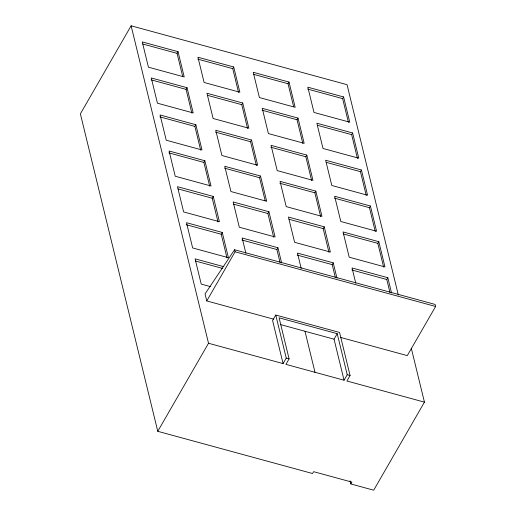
<?xml version="1.0" encoding="UTF-8"?>
<svg xmlns="http://www.w3.org/2000/svg" width="516" height="516" viewBox="0 0 516 516"><rect width="100%" height="100%" fill="white"/><g stroke="black" fill="none" stroke-linecap="round" stroke-linejoin="round"><path stroke-width="0.77" d="M398.333 295.023L347.055 84.689L131.122 25.8L80.386 113.855L157.773 431.312L312.548 473.52L313.612 471.669L351.912 482.112L350.848 483.963L373.7 490.2L424.442 402.145L411.291 348.197M182.67 76.316L177.072 53.367L178.039 51.684L142.274 41.931L148.427 67.177L184.199 76.936L178.039 51.684M191.862 113.101L186.083 89.384L187.05 87.707L151.285 77.948L157.438 103.2L193.203 112.952L187.05 87.707M200.66 150.124L194.88 126.407L195.848 124.724L160.083 114.971L166.236 140.223L202.001 149.975L195.848 124.724M238.527 92.377L232.748 68.654L233.716 66.977L197.944 57.224L204.104 82.47L239.869 92.229L233.716 66.977M209.67 186.141L203.885 162.424L204.852 160.747L169.087 150.994L175.24 176.24L211.012 185.992L204.852 160.747M247.538 128.394L241.752 104.677L242.72 103L206.955 93.241L213.108 118.493L248.873 128.245L242.72 103M218.004 221.945L212.218 198.228L213.25 196.435L177.485 186.676L183.638 211.928L219.41 221.68L213.25 196.435M256.336 165.417L250.55 141.7L251.518 140.017L215.752 130.264L221.906 155.51L257.671 165.268L251.518 140.017M293.636 106.689L288.044 83.74L289.012 82.057L253.24 72.305L259.4 97.55L295.165 107.309L289.012 82.057M227.008 257.968L221.229 234.245L222.261 232.452L186.495 222.699L192.649 247.944L228.414 257.703L222.261 232.452M265.153 200.672L259.561 177.717L260.528 176.04L224.757 166.281L230.916 191.533L266.682 201.285L260.528 176.04M302.834 143.474L297.048 119.757L298.016 118.08L262.251 108.321L268.404 133.573L304.169 143.325L298.016 118.08M273.603 319.159L206.761 300.931L235.083 251.782L234.587 249.744L435.117 304.434L435.614 306.472L407.292 355.621L340.45 337.393M273.673 237.237L267.894 213.521L268.926 211.728L233.161 201.969L239.314 227.221L275.08 236.973L268.926 211.728M311.632 180.497L305.846 156.78L306.814 155.097L271.048 145.344L277.202 170.596L312.967 180.348L306.814 155.097M348.416 122.344L342.637 98.627L343.604 96.95L307.839 87.191L313.992 112.443L349.758 122.195L343.604 96.95M157.773 431.312L208.516 343.256L131.122 25.8M280.072 262.547L276.899 249.538L277.93 247.745L242.165 237.992L245.893 253.292M320.636 216.514L314.857 192.797L315.824 191.12L280.053 181.368L286.212 206.613L321.978 216.365L315.824 191.12M357.427 158.367L351.648 134.65L352.609 132.967L316.843 123.214L322.997 148.46L358.768 158.219L352.609 132.967M328.969 252.318L323.184 228.601L324.222 226.808L288.457 217.049L294.61 242.301L330.375 252.053L324.222 226.808M424.442 402.145L346.907 381.002L350.074 375.5L339.58 332.452L275.757 315.05L272.59 320.546L283.084 363.593L208.516 343.256M366.225 195.383L360.445 171.667L361.413 169.99L325.641 160.237L331.801 185.483L367.566 195.235L361.413 169.99M335.368 277.627L332.194 264.618L333.226 262.825L297.461 253.072L301.189 268.372M375.229 231.407L369.45 207.69L370.417 206.007L334.652 196.254L340.805 221.506L376.57 231.258L370.417 206.007M283.084 363.593L286.251 358.091L275.757 315.05M289.095 358.872L285.929 364.367L344.056 380.221L347.229 374.726L337.225 333.691L279.091 317.83L289.095 358.872L286.251 358.091M383.633 267.095L377.847 243.371L378.815 241.694L343.05 231.942L349.203 257.187L384.968 266.946L378.815 241.694M344.056 380.221L334.058 339.186L337.225 333.691M389.961 292.514L386.787 279.511L387.826 277.718L352.054 267.959L355.788 283.265M234.587 249.744L205.052 293.914L206.761 300.931M142.861 44.034L177.072 53.367M197.757 59.114L232.748 68.654M253.827 74.407L288.044 83.74M307.646 89.087L342.637 98.627M151.091 79.845L186.083 89.384M207.542 95.344L241.752 104.677M262.057 110.218L297.048 119.757M317.43 125.317L351.648 134.65M159.889 116.861L194.88 126.407M215.565 132.154L250.55 141.7M270.855 147.234L305.846 156.78M326.228 162.34L360.445 171.667M168.9 152.884L203.885 162.424M224.57 168.177L259.561 177.717M279.865 183.257L314.857 192.797M334.458 198.144L369.45 207.69M178.007 188.895L212.218 198.228M343.637 234.045L377.847 243.371M233.677 204.188L267.894 213.521M288.973 219.268L323.184 228.601M186.237 224.705L221.229 234.245M241.907 239.998L276.899 249.538M297.203 255.078L332.194 264.618M351.802 269.965L386.787 279.511M235.083 251.782L435.614 306.472M223.847 266.701L195.08 258.858L201.234 284.103L210.567 286.651M195.603 261.077L222.815 268.494M280.51 324.583L334.058 339.186M347.229 374.726L350.074 375.5M387.826 277.718L391.554 293.017M333.226 262.825L336.961 278.124M350.087 480.841L350.848 483.963M304.988 331.259L314.992 372.294M277.93 247.745L281.665 263.044"/></g></svg>
